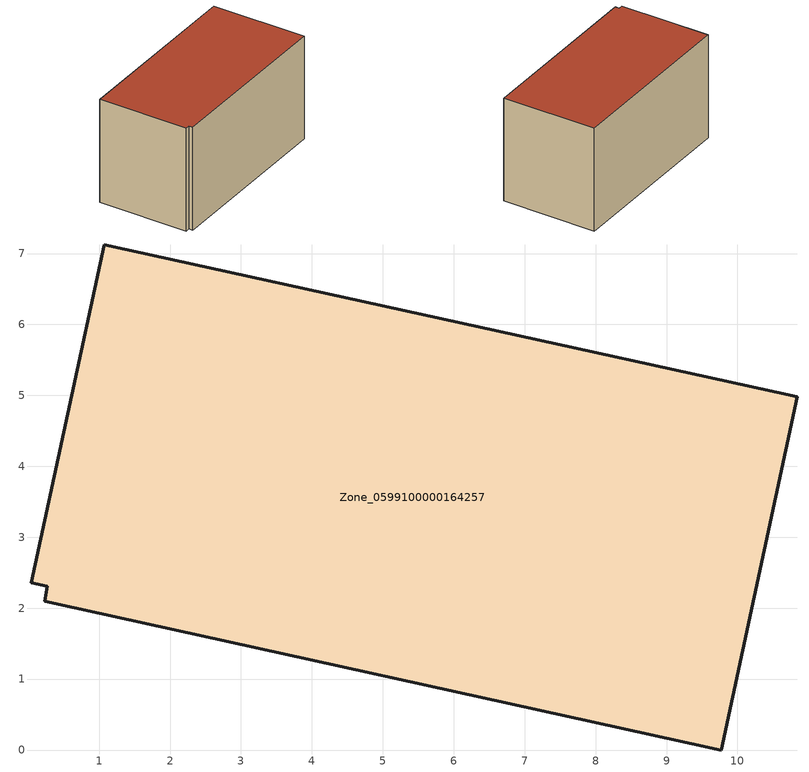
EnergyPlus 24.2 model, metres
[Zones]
Zone_0599100000164257
 floor ground (C_G): 0.27,2.31 0.05,2.36 1.07,7.12 10.84,4.98 9.77,0 0.23,2.1 z0
 wall outside (C_F): 10.84,4.98 1.07,7.12 0.05,2.36 0.27,2.31 0.23,2.1 9.77,0 10.84,4.98 z0:5.72
 roof outside (C_R): 0.05,2.36 0.27,2.31 0.23,2.1 9.77,0 10.84,4.98 1.07,7.12 z5.72
[BUILDING]
Pand.0599100000164257: North Axis=0; Terrain=City; Loads Convergence Tolerance Value=0.04; Temperature Convergence Tolerance Value=0.4; Solar Distribution=FullExterior; Maximum Number of Warmup Days=25; Minimum Number of Warmup Days=1
[Site:Location]
Rotterdam.The.Hague.AP_ZH_NLD Design_Conditions: Latitude=51.96; Longitude=4.45; Time Zone=1; Elevation=-4.5
[SITE:GROUNDTEMPERATURE:BUILDINGSURFACE]
18, 18, 18, 18, 18, 18, 18, 18, 18, 18, 18, 18
[MATERIAL] Thermal Absorptance=0.9; Solar Absorptance=0.7; Visible Absorptance=0.7
Name | Roughness | Thickness | Conductivity | Density | Specific Heat
G.TI.1975-1991 | MediumSmooth | 0.15 | 0.288461 | 540 | 1210
F.TI.1975-1991 | Rough | 0.3 | 0.230769 | 1920 | 840
R.TI.1975-1991 | MediumRough | 0.2 | 0.153846 | 1500 | 1000
[CONSTRUCTION]
C_G: G.TI.1975-1991
C_F: F.TI.1975-1991
C_R: R.TI.1975-1991
[ZONE]
Zone_0599100000164257: Type=1; Multiplier=1; Ceiling Height=Autocalculate; Volume=Autocalculate; Floor Area=autocalculate; Part of Total Floor Area=Yes
[ZONEINFILTRATION:DESIGNFLOWRATE]
Infil_Zone_0599100000164257: Zone or ZoneList or Space or SpaceList=Zone_0599100000164257; Schedule=AlwaysOn; Design Flow Rate Calculation Method=Flow/Area; Flow Rate per Floor Area=0.003; Constant Term Coefficient=1; Temperature Term Coefficient=0; Velocity Term Coefficient=0; Velocity Squared Term Coefficient=0
[HVACTEMPLATE:ZONE:IDEALLOADSAIRSYSTEM]
Zone_0599100000164257: Maximum Heating Supply Air Temperature=50; Minimum Cooling Supply Air Temperature=13; Maximum Heating Supply Air Humidity Ratio=0.0156; Minimum Cooling Supply Air Humidity Ratio=0.0077; Heating Limit=NoLimit; Cooling Limit=NoLimit; Dehumidification Control Type=ConstantSensibleHeatRatio; Cooling Sensible Heat Ratio=0.7; Dehumidification Setpoint=60; Humidification Control Type=None; Humidification Setpoint=30; Outdoor Air Method=None; Outdoor Air Flow Rate per Person=0.00944; Outdoor Air Flow Rate per Zone Floor Area=0; Outdoor Air Flow Rate per Zone=0; Demand Controlled Ventilation Type=None; Outdoor Air Economizer Type=NoEconomizer; Heat Recovery Type=None; Sensible Heat Recovery Effectiveness=0.7; Latent Heat Recovery Effectiveness=0.65
[ZONECONTROL:THERMOSTAT]
ThermostatControl_Zone_0599100000164257: Zone or ZoneList=Zone_0599100000164257; Control Type Schedule=DualSetpointControlType; Control 1=Thermostat_Zone_0599100000164257; Temperature Difference Between Cutout And Setpoint=0
[THERMOSTATSETPOINT:DUALSETPOINT]
Thermostat_Zone_0599100000164257: Heating Setpoint Temperature Schedule=HeatingSetpoint_Zone_0599100000164257; Cooling Setpoint Temperature Schedule=CoolingSetpoint_Zone_0599100000164257
[SCHEDULE:COMPACT]
HeatingSetpoint_Zone_0599100000164257: Through: 12/31, For: AllDays, Until: 24:00, 21
CoolingSetpoint_Zone_0599100000164257: Through: 12/31, For: AllDays, Until: 24:00, 24
DualSetpointControlType: Through: 12/31, For: AllDays, Until: 24:00, 4
AlwaysOn: Through: 12/31, For: AllDays, Until: 24:00, 1
